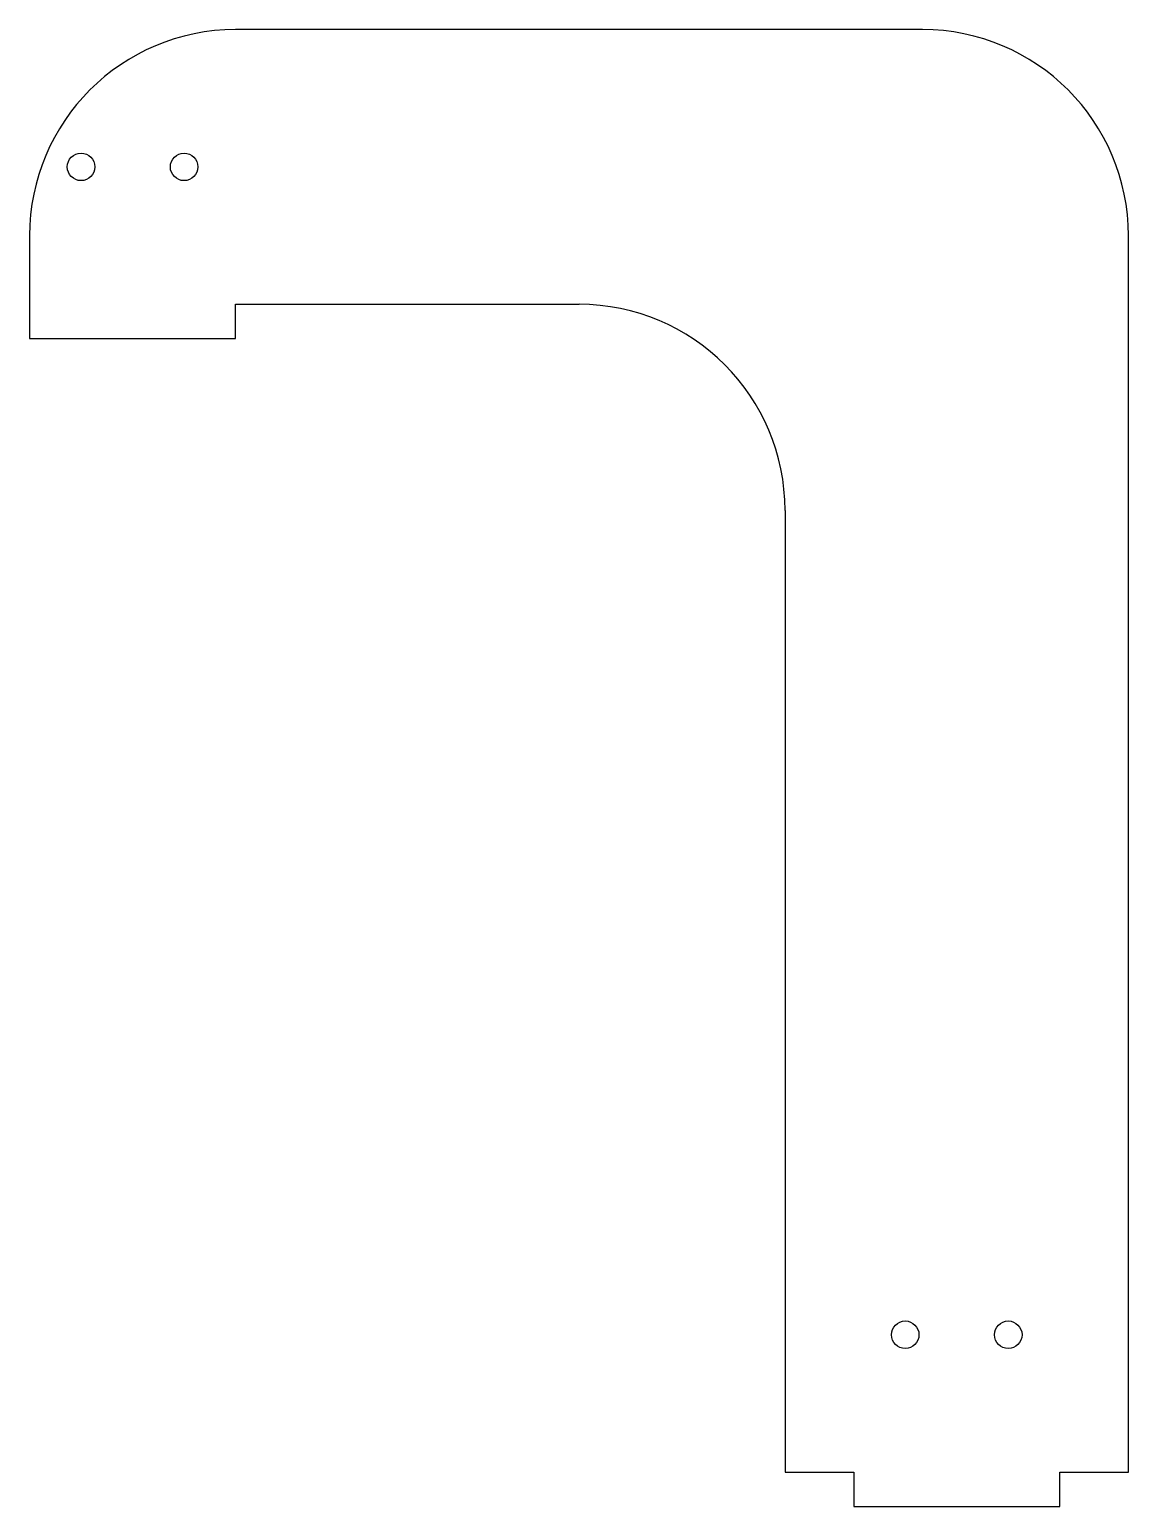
# Model space of a CAD drawing. Header units: millimetres. Extents: x -150 to 10, y 0 to 215.
import ezdxf

# ---------------------------------------------------------------- set-up
doc = ezdxf.new("R2010")
doc.units = ezdxf.units.MM

msp = doc.modelspace()

# ---------------------------------------------------------------- linework, layer by layer
at = {"color": 7, "linetype": 'Continuous', "lineweight": 25}
for p, q in [((-20, 215), (-120, 215)), ((-150, 185), (-150, 170)), ((10, 5), (10, 185)), ((-120, 175), (-70, 175)), ((-120, 170), (-120, 175)), ((-150, 170), (-120, 170)), ((-40, 145), (-40, 5)), ((-40, 5), (-30, 5)), ((-30, 5), (-30, 0)), ((0, 5), (10, 5)), ((0, 0), (0, 5)), ((-30, 0), (0, 0))]:
    msp.add_line(p, q, dxfattribs=at)
for centre in [(-142.5, 195), (-127.5, 195), (-22.5, 25), (-7.5, 25)]:
    msp.add_circle(centre, 2, dxfattribs=at)
for centre, start, end in [((-120, 185), 90, 180), ((-20, 185), 0, 90), ((-70, 145), 0, 90)]:
    msp.add_arc(centre, 30, start, end, dxfattribs=at)

doc.saveas('drawing.dxf')
